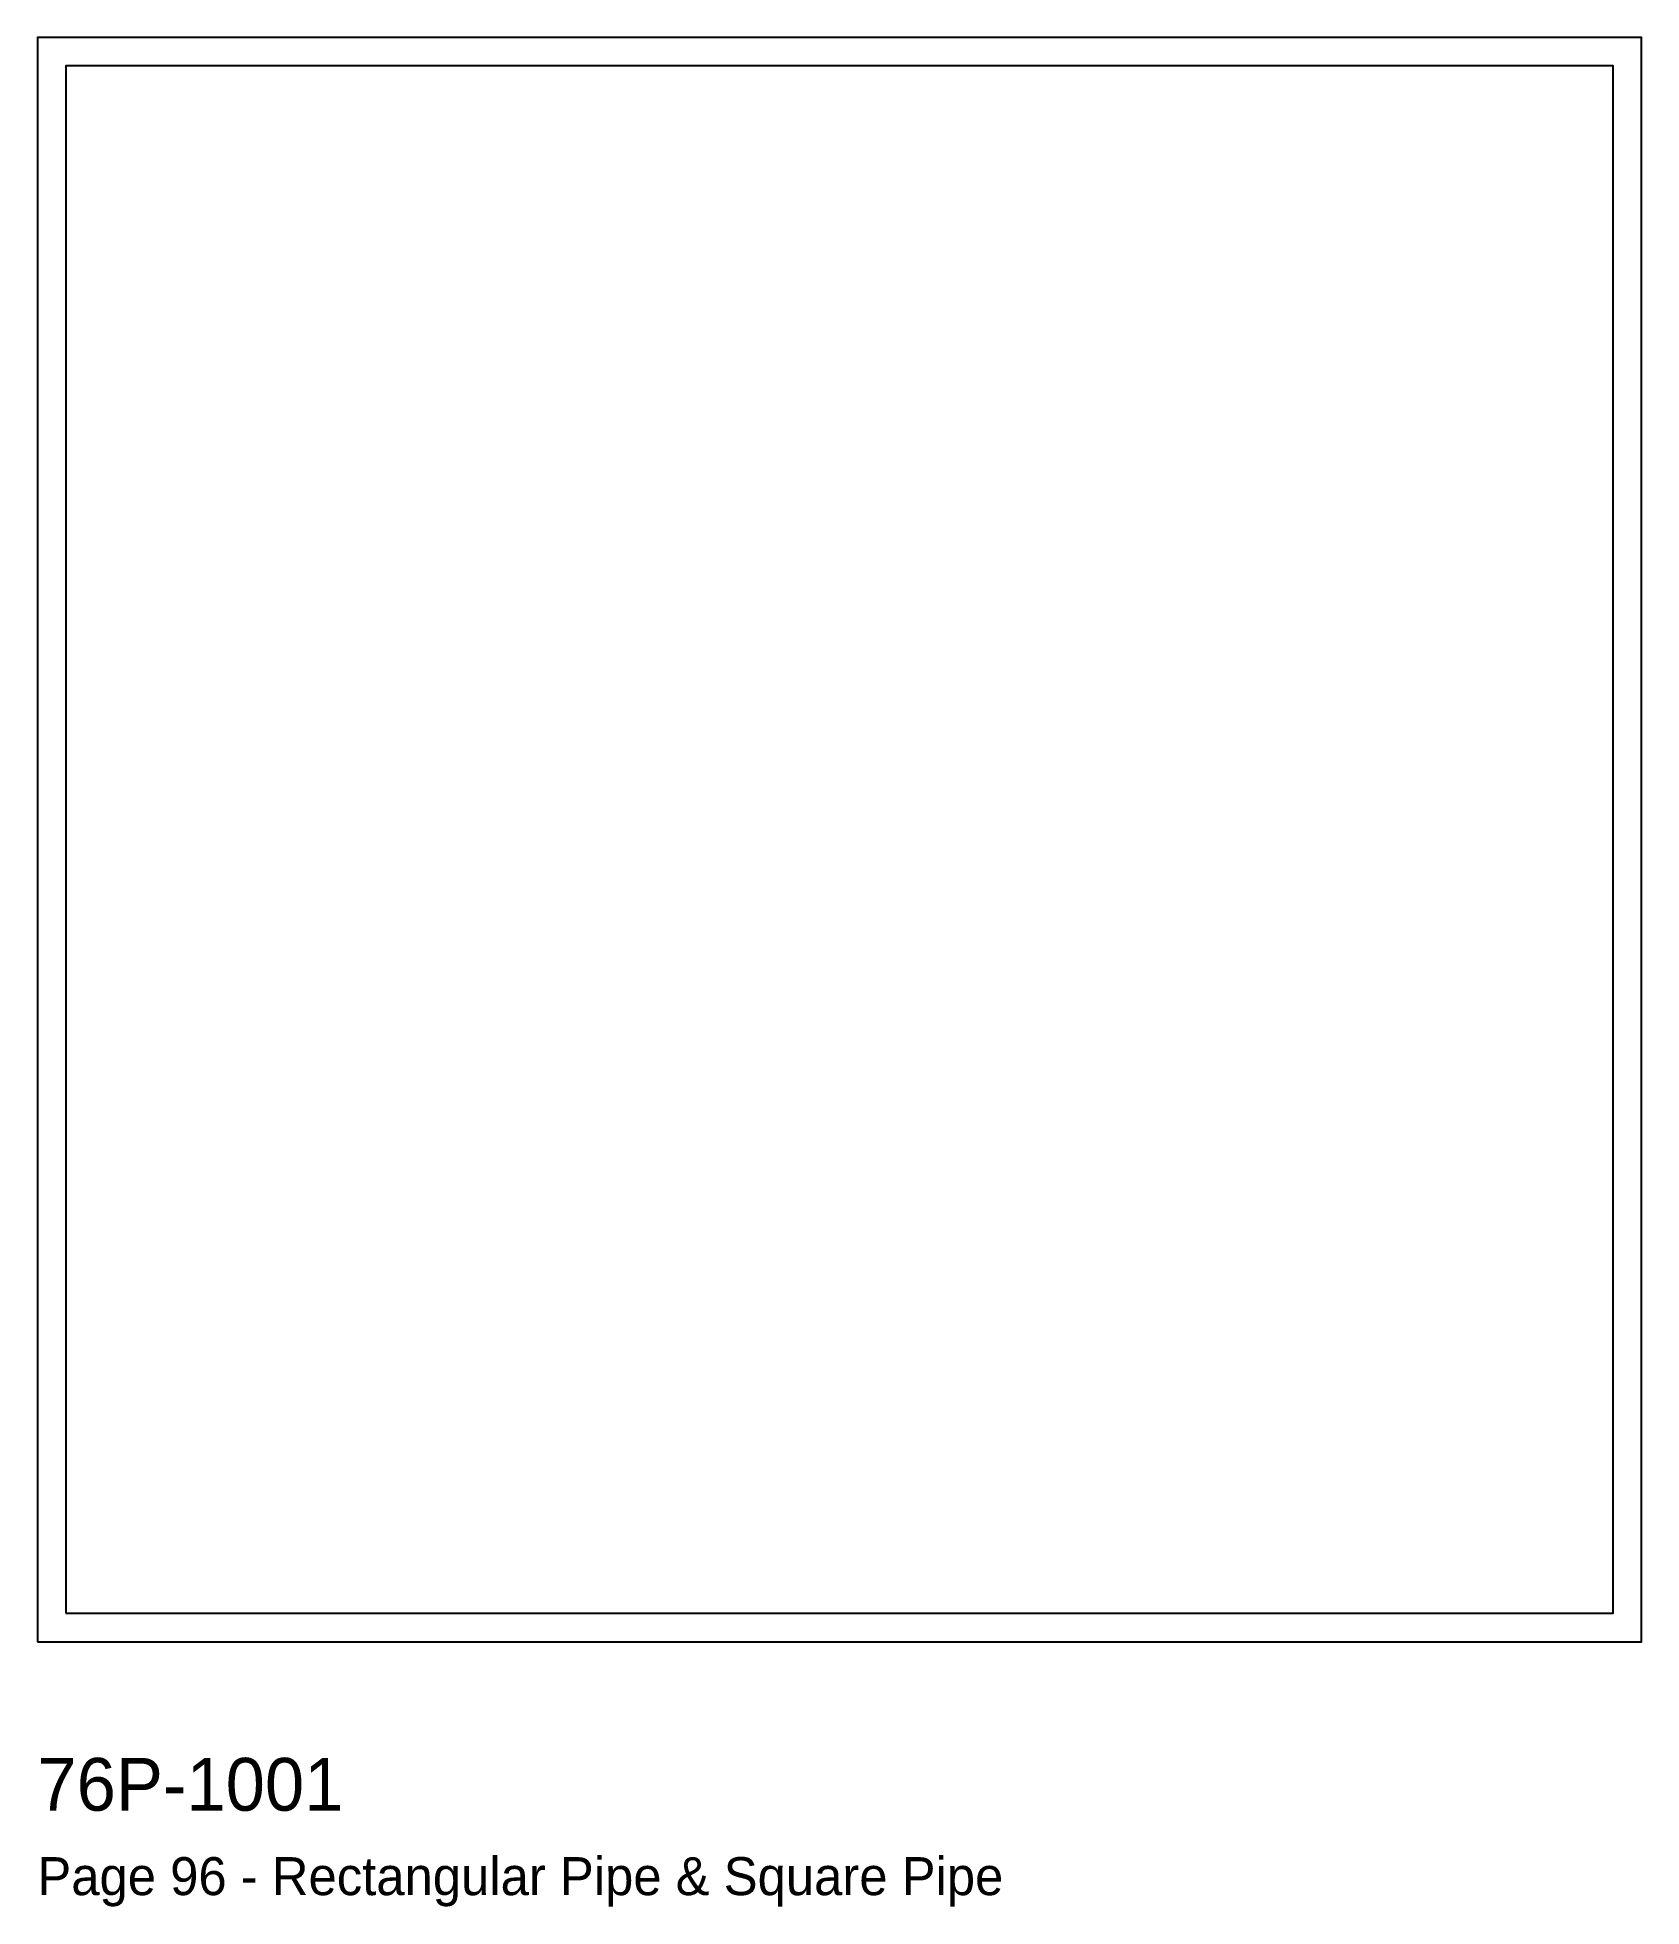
# Model space of a CAD drawing. Header units: millimetres. Extents: x 0 to 76, y -12.5 to 76.
import ezdxf

# ---------------------------------------------------------------- set-up
doc = ezdxf.new("R2010")
doc.units = ezdxf.units.MM
doc.layers.add('INFO', color=7, linetype='Continuous')
doc.layers.add('PROFILE', color=7, linetype='Continuous')

msp = doc.modelspace()

# ---------------------------------------------------------------- linework, layer by layer
at = {"layer": 'PROFILE'}
for points in [[(0, 0), (76, 0), (76, 76), (0, 76)], [(1.35, 1.35), (74.65, 1.35), (74.65, 74.65), (1.35, 74.65)]]:
    msp.add_lwpolyline(points, close=True, dxfattribs=at)

# ---------------------------------------------------------------- texts
at = {"layer": 'INFO'}
for s, height, p in [('76P-1001', 2.5, (0, -8)), ('Page 96 - Rectangular Pipe & Square Pipe', 1.8, (0, -12))]:
    msp.add_text(s, height=height, dxfattribs=at).set_placement(p)

doc.saveas('drawing.dxf')
